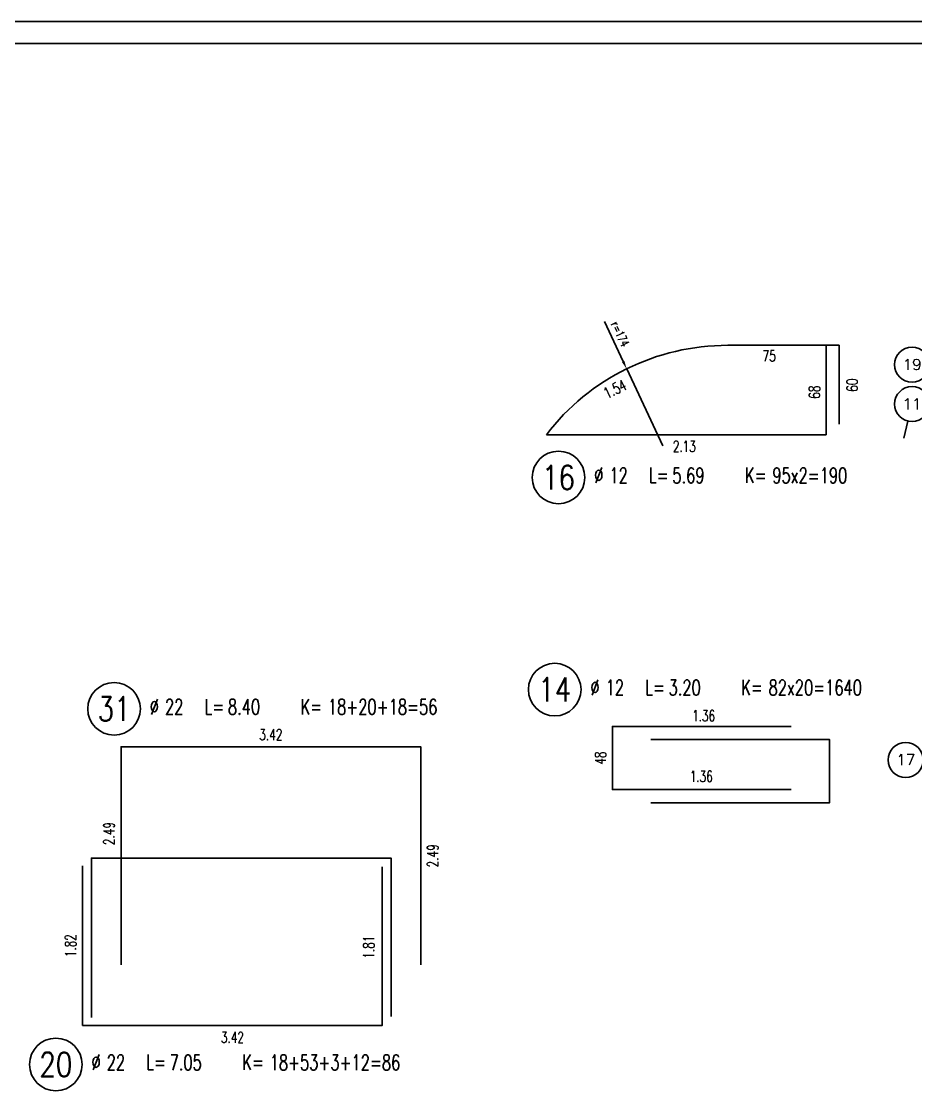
# Model space of a CAD drawing. Extents: x 29670 to 39758, y 69667 to 72992.
# Drawn here: x 33232 to 34252, y 71763 to 72992 of the extents above; entities that cross this region are included whole.
import ezdxf
from ezdxf.enums import TextEntityAlignment as Align

# ---------------------------------------------------------------- set-up
doc = ezdxf.new("R2010")
doc.units = 0
doc.header["$LTSCALE"] = 50
doc.header["$PDMODE"] = 34
doc.header["$PDSIZE"] = 5
doc.layers.get('DEFPOINTS').update_dxf_attribs({"linetype": 'CONTINUOUS'})
for name, color, linetype in [('ARM', 1, 'CONTINUOUS'), ('ARM-I', 6, 'CONTINUOUS'), ('BETON', 7, 'CONTINUOUS'), ('CRTICA', 7, 'CONTINUOUS'), ('KOTE', 4, 'CONTINUOUS'), ('TANKO', 8, 'CONTINUOUS')]:
    doc.layers.add(name, color=color, linetype=linetype)
doc.styles.add('KOTE', font='romans.shx', dxfattribs={"width": 0.7})
doc.styles.get("Standard").update_dxf_attribs({"font": 'romans.shx', "width": 0.9})
doc.dimstyles.new('M-50', dxfattribs={"dimscale": 50, "dimtxt": 0.2, "dimasz": 0.185, "dimexe": 0, "dimexo": 0, "dimgap": 0.1, "dimtad": 1, "dimdec": 0, "dimzin": 0, "dimdsep": 46, "dimtxsty": 'KOTE', "dimcen": 0.09, "dimclrd": 256, "dimclre": 256, "dimclrt": 2, "dimadec": 0, "dimazin": 0, "dimtfac": 1, "dimtdec": 0, "dimtix": 1, "dimtmove": 2, "dimatfit": 3, "dimfxl": 0, "dimtolj": 1, "dimtzin": 0, "dimarcsym": 0})

# ---------------------------------------------------------------- blocks, each defined once
blk = doc.blocks.new('*D311')
at = {"layer": 'DEFPOINTS', "color": 0}
for p in [(33922.7, 72595.3), (33964, 72507.6)]:
    blk.add_point(p, dxfattribs=at)
at = {"layer": 'TANKO', "lineweight": -2}
for p, q in [((33897.2, 72649.5), (33918.7, 72603.7)), ((33964, 72507.6), (33922.7, 72595.3))]:
    blk.add_line(p, q, dxfattribs=at)
at = {"layer": 'TANKO'}
blk.add_solid([(33920.1, 72604.3), (33917.3, 72603), (33922.7, 72595.3)], dxfattribs=at)
at = {"layer": 'TANKO', "color": 2, "insert": (33915.1, 72635), "char_height": 10, "attachment_point": 5, "rotation": 295.2088, "style": 'KOTE'}
blk.add_mtext('\\A1;{\\fRomanS|b0|i0|c238|p2;r=174}', dxfattribs=at)
blk = doc.blocks.new('P')
at = {"layer": 'KOTE'}
blk.add_circle((0, 0), 0.4, dxfattribs=at)
blk.add_attdef('P', text='', height=0.25, dxfattribs=at).set_placement((-0.004, 0.004), align=Align.MIDDLE)
blk = doc.blocks.new('POZ')
at = {"layer": 'ARM-I'}
blk.add_circle((0, 0), 0.6, dxfattribs=at)
at = {"layer": 'ARM', "width": 0.7}
for s, p in [('%%c', (0.814, -0.125)), ('L=', (2.064, -0.125)), ('K=', (4.256, -0.125))]:
    blk.add_text(s, height=0.35, dxfattribs=at).set_placement(p)
for tag, p in [('VA', (0.879, 0.435)), ('FI', (1.162, -0.13)), ('DUZ', (2.598, -0.13)), ('KOM', (4.881, -0.13))]:
    blk.add_attdef(tag, p, '', height=0.35, dxfattribs=at)
at = {"layer": 'ARM', "width": 0.7, "flags": 1}
for tag, p in [('TIP', (1.038, -0.896)), ('A', (1.162, -1.411)), ('B', (1.162, -1.918)), ('C', (1.162, -2.426)), ('D', (1.162, -2.934)), ('E', (1.162, -3.441)), ('F', (1.162, -3.949)), ('G', (1.162, -4.457)), ('H', (1.162, -4.964)), ('I', (1.162, -5.472)), ('J', (1.162, -5.98)), ('K', (1.162, -6.487)), ('L', (1.162, -6.995)), ('M', (1.162, -7.503)), ('N', (1.162, -8.011))]:
    blk.add_attdef(tag, p, '', height=0.35, dxfattribs=at)
at = {"layer": 'ARM-I', "width": 0.8}
blk.add_attdef('POZ', text='', height=0.55, dxfattribs=at).set_placement((0, 0), align=Align.MIDDLE)

msp = doc.modelspace()

# ---------------------------------------------------------------- linework, layer by layer
at = {"layer": 'ARM-I'}
for p, q in [((34038, 72622.2), (34165.2, 72622.2)), ((34150.2, 72520.2), (34150.2, 72622.2)), ((34165.2, 72532.2), (34165.2, 72622.2)), ((34150.2, 72520.2), (33831.1, 72520.2))]:
    msp.add_line(p, q, dxfattribs=at)
at = {"layer": 'ARM-I', "elevation": 0}
for points in [[(34110.5, 72187.2), (33906.5, 72187.2), (33906.5, 72115.2), (34110.5, 72115.2)], [(33950.3, 72172.2), (34154.3, 72172.2), (34154.3, 72100.2), (33950.3, 72100.2)]]:
    msp.add_lwpolyline(points, dxfattribs=at)
at = {"layer": 'ARM-I'}
for points in [[(33345.6, 71915.1), (33345.6, 72164.1), (33687.6, 72164.1), (33687.6, 71915.1)], [(33311.8, 71855.1), (33311.8, 72037.1), (33653.8, 72037.1), (33653.8, 71856.1)], [(33301.8, 72028.1), (33301.8, 71846.1), (33643.8, 71846.1), (33643.8, 72027.1)]]:
    msp.add_lwpolyline(points, dxfattribs=at)
msp.add_arc((34038, 72361.2), 261, 90, 142.4687, dxfattribs=at)
at = {"layer": 'BETON'}
for points in [[(29669.6, 69667.2), (38595.8, 69667.2), (38595.8, 72991.7), (29669.6, 72991.7)], [(29794.6, 69692.2), (38570.8, 69692.2), (38570.8, 72966.7), (29794.6, 72966.7)]]:
    msp.add_lwpolyline(points, close=True, dxfattribs=at)
at = {"layer": 'CRTICA'}
msp.add_line((34243.7, 72535.6), (34239.1, 72516.2), dxfattribs=at)

# ---------------------------------------------------------------- block references
at = {"layer": 'KOTE'}
ref = msp.add_blockref('P', (34248.4, 72600.1), dxfattribs=dict(at, xscale=-50, yscale=50, zscale=50))
ref.add_attrib('P', '19', dxfattribs={"height": 12.5}).set_placement((34248.5, 72600.3), align=Align.MIDDLE)
ref = msp.add_blockref('P', (34248.4, 72555.1), dxfattribs=dict(at, xscale=50, yscale=50, zscale=50))
ref.add_attrib('P', '11', dxfattribs={"height": 12.5}).set_placement((34248.2, 72555.3), align=Align.MIDDLE)
at = {"layer": 'KOTE', "xscale": 50, "yscale": 50, "zscale": 50}
for p, values in [((33844.9, 72471.4), {'POZ': '16', 'FI': '12', 'DUZ': '5.69', 'KOM': '95x2=190'}), ((33840.6, 72229.3), {'POZ': '14', 'FI': '12', 'DUZ': '3.20', 'KOM': '82x20=1640'}), ((33337.7, 72207.3), {'POZ': '31', 'FI': '22', 'DUZ': '8.40', 'KOM': '18+20+18=56'}), ((33271.2, 71801.5), {'POZ': '20', 'FI': '22', 'DUZ': '7.05', 'KOM': '18+53+3+12=86'})]:
    msp.add_blockref('POZ', p, dxfattribs=at).add_auto_attribs(values)
at = {"layer": 'KOTE'}
ref = msp.add_blockref('P', (34241.1, 72149), dxfattribs=dict(at, xscale=-50, yscale=50, zscale=50))
ref.add_attrib('P', '17', dxfattribs={"height": 12.5}).set_placement((34241.3, 72149.2), align=Align.MIDDLE)

# ---------------------------------------------------------------- texts
at = {"layer": 'KOTE', "style": 'KOTE', "width": 0.7}
for s, rotation, p in [('75', 360, (34085.3, 72610.1)), ('1.54', 26.2343, (33909.2, 72572.3)), ('68', 90, (34137, 72568.7)), ('60', 90, (34180, 72576.7)), ('2.13', 360, (33988.5, 72506.8)), ('48', 90, (33892.8, 72151.2)), ('2.49', 90, (33331.9, 72065)), ('2.49', 90, (33701.4, 72039.6)), ('1.82', 90, (33288, 71937.1)), ('1.81', 90, (33628.4, 71935.4))]:
    msp.add_text(s, height=12.5, rotation=rotation, dxfattribs=at).set_placement(p, align=Align.MIDDLE)
for s, p in [('1.36', (34010.5, 72199.4)), ('3.42', (33516.6, 72177.9)), ('1.36', (34007.8, 72130.2)), ('3.42', (33472.8, 71832.4))]:
    msp.add_text(s, height=12.5, dxfattribs=at).set_placement(p, align=Align.MIDDLE)

# ---------------------------------------------------------------- dimensions: what is measured, and where the dimension line sits
at = {"layer": 'TANKO'}
dim = msp.add_radius_dim(center=(33964, 72507.6), mpoint=(33922.7, 72595.3), text='{\\fRomanS|b0|i0|c238|p2;r=174}', dimstyle='M-50', dxfattribs=at)
dim.commit()
dim.dimension.update_dxf_attribs({"geometry": '*D311', "text_midpoint": (33915.1, 72635)})

doc.saveas('drawing.dxf')
